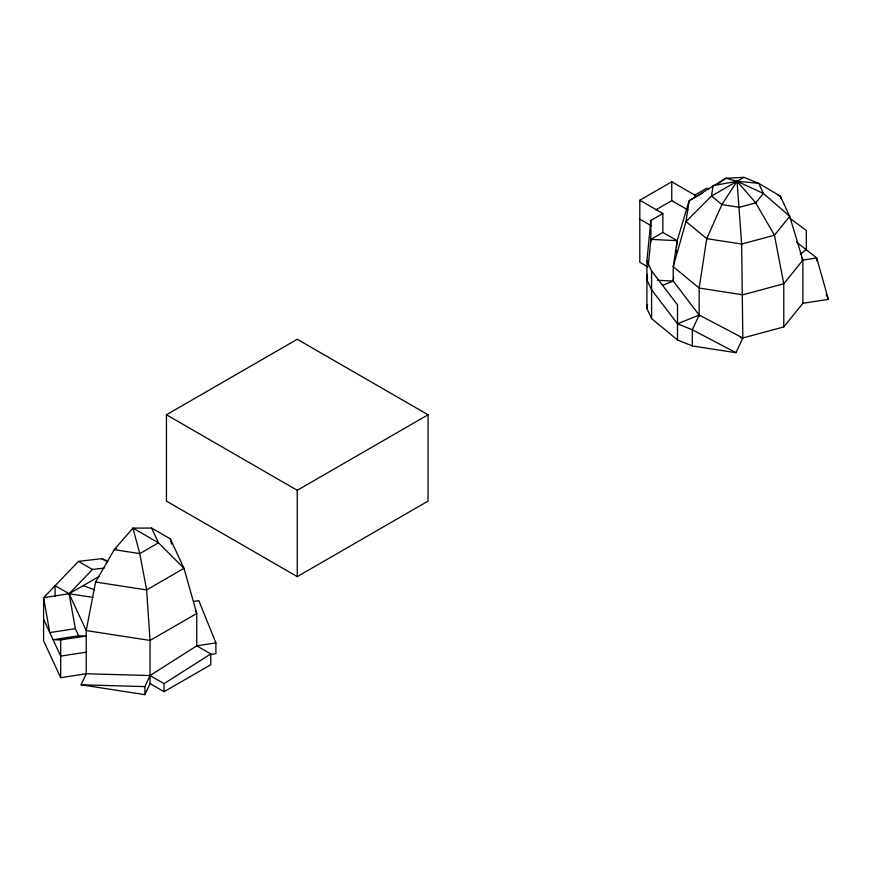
<?xml version="1.0" encoding="UTF-8"?>
<svg xmlns="http://www.w3.org/2000/svg" width="872" height="872" viewBox="0 0 872 872"><rect width="100%" height="100%" fill="white"/><g stroke="black" fill="none" stroke-linecap="round" stroke-linejoin="round"><path stroke-width="1.31" d="M673.239 281.514L673.239 266.679L677.173 240.694L689.153 200.756L725.886 178.248L737.058 181.289L741.658 244.051L742.813 337.965L735.979 352.702L692.324 345.944L677.511 339.96L651.591 318.585L646.915 308.503L646.915 260.859L650.85 220.474L662.862 213.542L662.862 232.421L677.173 240.694L676.519 247.419M647.438 274.353L646.915 279.738L651.591 289.82L677.511 323.785L692.324 329.769L735.979 352.702M648.354 264.935L650.85 239.364L662.862 232.421M673.631 277.034L673.239 281.067L699.159 315.032L742.813 337.965L783.775 326.935L802.872 303.293L802.872 260.139L789.705 216.31L780.353 196.156L758.705 183.327L743.892 177.343L725.886 178.248L718.07 183.676M675.996 252.804L676.258 250.111M646.915 308.503L647.504 304.611M95.571 582.027L146.627 589.93L183.992 568.348L158.475 542.82L132.947 528.083L114.254 549.665L95.571 582.027L86.23 630.576L86.23 673.74L81.096 684.793L144.916 694.657L150.039 683.604L150.039 640.451L146.627 589.93L139.782 553.611L132.947 528.083L151.63 528.083L170.312 538.874L183.992 568.348L196.756 613.485L196.756 645.847L150.039 675.549L144.916 686.602L144.916 694.657M703.094 192.712L689.153 200.756L686.002 221.553L706.745 238.656L741.658 244.051L774.434 235.233L789.705 216.31L763.382 193.41L758.705 183.327L737.058 181.289L721.896 204.571L706.745 238.656L699.159 288.054L699.159 316.373M107.812 561.121L101.828 558.669L78.469 561.372L43.6 597.68L43.6 640.844L60.702 677.686L86.23 673.74L150.039 675.549L164.056 683.637L164.056 691.703L150.039 683.604M78.622 635.786L53.105 639.732L60.702 639.928L86.23 635.971L78.622 635.786L75.308 628.636L49.78 632.592L43.6 597.68L69.128 593.734L92.487 569.46L104.16 568.108M800.267 254.406L806.338 249.403L806.338 230.524L789.999 218.371M164.056 683.637L210.773 653.935L196.756 645.847L215.907 642.882L215.907 653.673L210.795 654.469M166.443 414.778L297.254 339.263L428.065 414.778L428.065 501.095L297.254 576.61L166.443 501.095L166.443 414.778L297.254 490.304L428.065 414.778M647.983 266.985L639.808 262.265L639.808 200.233L671.756 181.779L694.821 195.099L706.832 188.156L709.405 188.853M655.788 209.89L671.756 200.658L687.899 209.978M743.892 177.343L711.53 196.026L686.002 221.553L673.239 266.679L699.159 288.054L742.813 294.812L783.775 283.782L802.872 260.139L801.76 257.731M116.597 548.314L114.254 549.665L139.782 553.611L158.475 542.82L151.63 528.083M55.11 596.437L55.11 585.646L69.128 593.734L99.495 576.207M164.056 691.703L210.773 664.726L210.773 653.935M662.415 285.438L673.239 281.067L657.444 280.272M677.511 323.785L699.159 315.032L692.324 329.769L692.324 345.944M737.058 181.289L713.1 185.627L711.53 196.026L721.896 204.571L739.358 207.274L755.741 202.86L763.382 193.41L737.058 181.289L755.741 202.86L774.434 235.233L783.775 283.782L783.775 326.935M801.924 260.238L816.704 257.959L828.4 299.336L802.872 303.293M193.704 601.44L198.805 600.644L215.907 642.882M86.23 652.158L60.702 656.104L43.6 619.262M81.096 684.793L144.916 686.602M650.85 239.364L677.173 240.694M740.164 337.551L742.813 337.965M75.308 628.636L69.128 593.734L93.053 597.44M83.145 585.646L94.634 589.788M777.889 195.154L780.353 196.156L781.072 198.74M639.808 200.233L662.862 213.542M639.808 219.112L651.33 225.772M101.828 558.669L107.67 562.048M78.469 561.372L92.487 569.46M796.539 242.111L816.704 257.959L816.704 260.652M646.915 260.859L651.591 270.941L677.511 304.895L677.511 339.96M826.176 294.54L828.4 299.336M195.622 611.021L196.756 613.485L150.039 640.451L86.23 630.576L69.128 593.734M170.312 538.874L171.61 544.084M694.821 195.099L694.821 197.791M671.756 181.779L671.756 200.658M651.591 270.941L651.591 318.585M650.85 220.474L650.85 242.056M297.254 490.304L297.254 576.61M60.702 639.928L60.702 677.686"/></g></svg>
